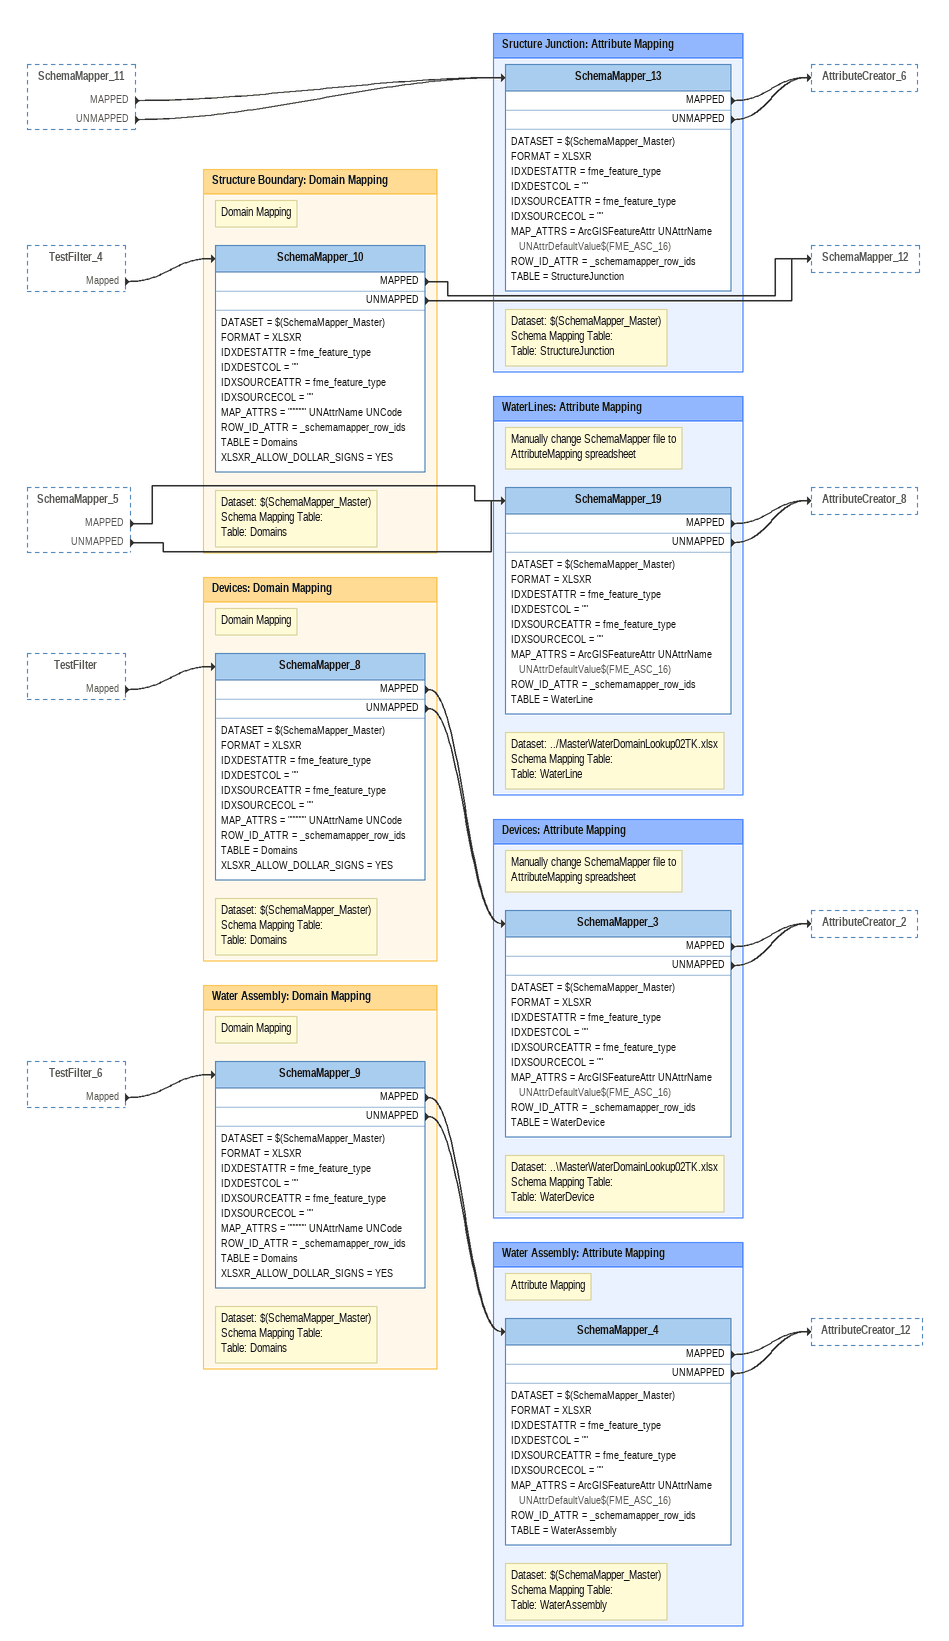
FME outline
SchemaMapper_11 [outside]
    MAPPED -> SchemaMapper_13
    UNMAPPED -> SchemaMapper_13
TestFilter_4 [outside]
    Mapped -> SchemaMapper_10
SchemaMapper_5 [outside]
    MAPPED -> SchemaMapper_19
    UNMAPPED -> SchemaMapper_19
TestFilter [outside]
    Mapped -> SchemaMapper_8
TestFilter_6 [outside]
    Mapped -> SchemaMapper_9

Bookmark: WaterLines: Attribute Mapping
Note: Dataset: ../MasterWaterDomainLookup02TK.xlsx / Schema Mapping Table: / Table: WaterLine
Note: Manually change SchemaMapper file to AttributeMapping spreadsheet
SchemaMapper_19
    DATASET = $(SchemaMapper_Master)
    FORMAT = XLSXR
    IDXDESTATTR = fme_feature_type
    IDXDESTCOL = ""
    IDXSOURCEATTR = fme_feature_type
    IDXSOURCECOL = ""
    MAP_ATTRS = ArcGISFeatureAttr UNAttrName UNAttrDefaultValue$(FME_ASC_16)
    ROW_ID_ATTR = _schemamapper_row_ids
    TABLE = WaterLine
    MAPPED -> AttributeCreator_8
    UNMAPPED -> AttributeCreator_8

Bookmark: Devices: Domain Mapping
Note: Domain Mapping
Note: Dataset: $(SchemaMapper_Master) / Schema Mapping Table: / Table: Domains
SchemaMapper_8
    DATASET = $(SchemaMapper_Master)
    FORMAT = XLSXR
    IDXDESTATTR = fme_feature_type
    IDXDESTCOL = ""
    IDXSOURCEATTR = fme_feature_type
    IDXSOURCECOL = ""
    MAP_ATTRS = """""" UNAttrName UNCode
    ROW_ID_ATTR = _schemamapper_row_ids
    TABLE = Domains
    XLSXR_ALLOW_DOLLAR_SIGNS = YES
    MAPPED -> SchemaMapper_3
    UNMAPPED -> SchemaMapper_3

Bookmark: Devices: Attribute Mapping
Note: Manually change SchemaMapper file to AttributeMapping spreadsheet
Note: Dataset: ..\MasterWaterDomainLookup02TK.xlsx / Schema Mapping Table: / Table: WaterDevice
SchemaMapper_3
    DATASET = $(SchemaMapper_Master)
    FORMAT = XLSXR
    IDXDESTATTR = fme_feature_type
    IDXDESTCOL = ""
    IDXSOURCEATTR = fme_feature_type
    IDXSOURCECOL = ""
    MAP_ATTRS = ArcGISFeatureAttr UNAttrName UNAttrDefaultValue$(FME_ASC_16)
    ROW_ID_ATTR = _schemamapper_row_ids
    TABLE = WaterDevice
    MAPPED -> AttributeCreator_2
    UNMAPPED -> AttributeCreator_2

Bookmark: Water Assembly: Domain Mapping
Note: Domain Mapping
Note: Dataset: $(SchemaMapper_Master) / Schema Mapping Table: / Table: Domains
SchemaMapper_9
    DATASET = $(SchemaMapper_Master)
    FORMAT = XLSXR
    IDXDESTATTR = fme_feature_type
    IDXDESTCOL = ""
    IDXSOURCEATTR = fme_feature_type
    IDXSOURCECOL = ""
    MAP_ATTRS = """""" UNAttrName UNCode
    ROW_ID_ATTR = _schemamapper_row_ids
    TABLE = Domains
    XLSXR_ALLOW_DOLLAR_SIGNS = YES
    MAPPED -> SchemaMapper_4
    UNMAPPED -> SchemaMapper_4

Bookmark: Water Assembly: Attribute Mapping
Note: Attribute Mapping
Note: Dataset: $(SchemaMapper_Master) / Schema Mapping Table: / Table: WaterAssembly
SchemaMapper_4
    DATASET = $(SchemaMapper_Master)
    FORMAT = XLSXR
    IDXDESTATTR = fme_feature_type
    IDXDESTCOL = ""
    IDXSOURCEATTR = fme_feature_type
    IDXSOURCECOL = ""
    MAP_ATTRS = ArcGISFeatureAttr UNAttrName UNAttrDefaultValue$(FME_ASC_16)
    ROW_ID_ATTR = _schemamapper_row_ids
    TABLE = WaterAssembly
    MAPPED -> AttributeCreator_12
    UNMAPPED -> AttributeCreator_12

Bookmark: Sructure Junction: Attribute Mapping
Note: Dataset: $(SchemaMapper_Master) / Schema Mapping Table: / Table: StructureJunction
SchemaMapper_13
    DATASET = $(SchemaMapper_Master)
    FORMAT = XLSXR
    IDXDESTATTR = fme_feature_type
    IDXDESTCOL = ""
    IDXSOURCEATTR = fme_feature_type
    IDXSOURCECOL = ""
    MAP_ATTRS = ArcGISFeatureAttr UNAttrName UNAttrDefaultValue$(FME_ASC_16)
    ROW_ID_ATTR = _schemamapper_row_ids
    TABLE = StructureJunction
    MAPPED -> AttributeCreator_6
    UNMAPPED -> AttributeCreator_6

Bookmark: Structure Boundary: Domain Mapping
Note: Domain Mapping
Note: Dataset: $(SchemaMapper_Master) / Schema Mapping Table: / Table: Domains
SchemaMapper_10
    DATASET = $(SchemaMapper_Master)
    FORMAT = XLSXR
    IDXDESTATTR = fme_feature_type
    IDXDESTCOL = ""
    IDXSOURCEATTR = fme_feature_type
    IDXSOURCECOL = ""
    MAP_ATTRS = """""" UNAttrName UNCode
    ROW_ID_ATTR = _schemamapper_row_ids
    TABLE = Domains
    XLSXR_ALLOW_DOLLAR_SIGNS = YES
    MAPPED -> SchemaMapper_12
    UNMAPPED -> SchemaMapper_12
